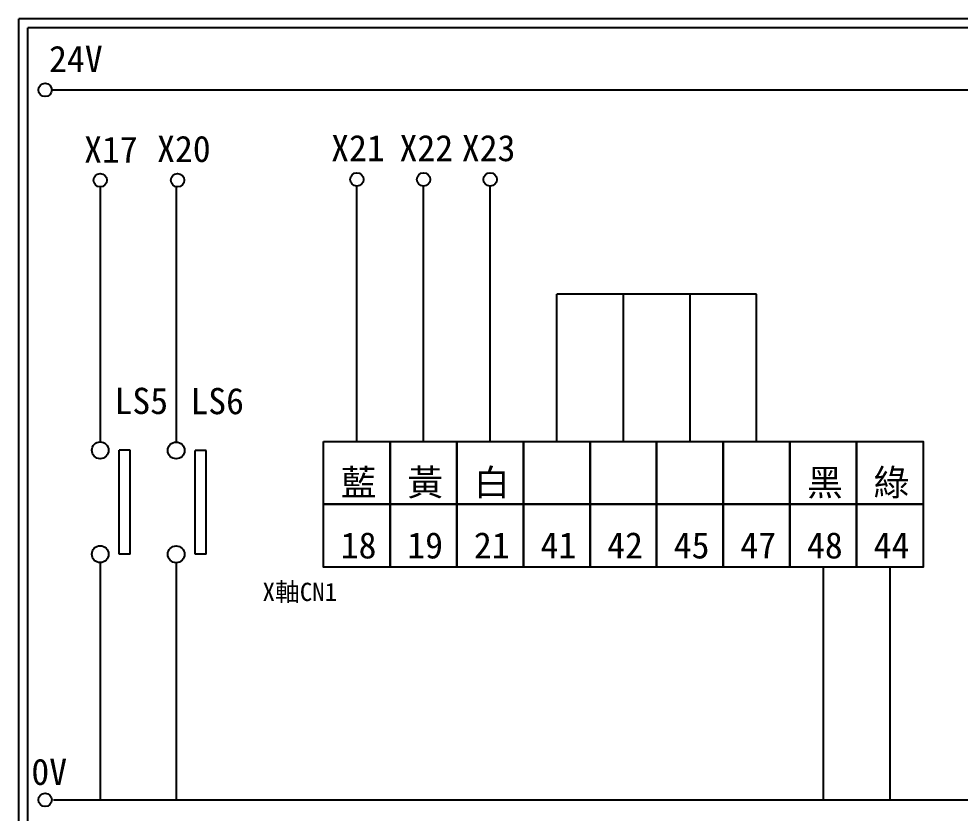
# Model space of a CAD drawing. Extents: x 278 to 565, y 282 to 486.
# Drawn here: x 278 to 407, y 376.8 to 485.6 of the extents above; entities that cross this region are included whole.
import ezdxf

# ---------------------------------------------------------------- set-up
doc = ezdxf.new("R2010")
doc.units = 0
doc.layers.get('0').update_dxf_attribs({"linetype": 'CONTINUOUS'})
doc.layers.add('圖框層', color=7, linetype='CONTINUOUS')
doc.layers.add('標尺寸層', color=3, linetype='CONTINUOUS')
doc.styles.add('STSL', font='KAIU.TTF')

msp = doc.modelspace()

# ---------------------------------------------------------------- linework, layer by layer
for p, q in [((293.26, 426.51), (291.76, 426.51)), ((303.66, 426.49), (302.16, 426.49)), ((293.26, 412.28), (291.76, 412.28)), ((303.66, 412.26), (302.16, 412.26))]:
    msp.add_line(p, q)
at = {"layer": '圖框層', "color": 7}
for p, q in [((565, 485.62), (278, 485.62)), ((278, 281.66), (278, 485.62)), ((563.75, 484.37), (279.25, 484.37)), ((279.25, 282.91), (279.25, 484.37))]:
    msp.add_line(p, q, dxfattribs=at)
at = {"layer": '標尺寸層', "color": 7}
for p, q in [((282.52, 475.88), (560.11, 475.88)), ((289.15, 462.59), (289.15, 427.66)), ((299.55, 462.57), (299.55, 427.64)), ((324.32, 427.72), (324.32, 462.7)), ((333.45, 427.72), (333.45, 462.7)), ((342.58, 427.72), (342.58, 462.7)), ((291.76, 412.28), (291.76, 426.51)), ((293.26, 412.28), (293.26, 426.51)), ((302.16, 412.26), (302.16, 426.49)), ((303.66, 412.26), (303.66, 426.49)), ((289.15, 411.14), (289.15, 378.63)), ((289.15, 411.13), (289.15, 378.63)), ((299.55, 411.12), (299.55, 378.61)), ((299.55, 411.11), (299.55, 378.61)), ((388.21, 410.5), (388.21, 378.61)), ((397.34, 410.5), (397.34, 378.61)), ((282.73, 378.61), (560.6, 378.61))]:
    msp.add_line(p, q, dxfattribs=at)
at = {"layer": '標尺寸層'}
for p, q in [((351.7, 427.72), (351.7, 447.88)), ((379.09, 447.88), (351.7, 447.88)), ((360.83, 427.72), (360.83, 447.88)), ((369.96, 427.72), (369.96, 447.88)), ((379.09, 427.72), (379.09, 447.88))]:
    msp.add_line(p, q, dxfattribs=at)
at = {"layer": '標尺寸層', "color": 7}
for points in [[(319.76, 427.72), (328.88, 427.72), (328.88, 419.11), (319.76, 419.11)], [(328.88, 427.72), (338.01, 427.72), (338.01, 419.11), (328.88, 419.11)], [(338.01, 427.72), (347.14, 427.72), (347.14, 419.11), (338.01, 419.11)], [(347.14, 427.72), (356.27, 427.72), (356.27, 419.11), (347.14, 419.11)], [(356.27, 427.72), (365.39, 427.72), (365.39, 419.11), (356.27, 419.11)], [(365.39, 427.72), (374.52, 427.72), (374.52, 419.11), (365.39, 419.11)], [(374.52, 427.72), (383.65, 427.72), (383.65, 419.11), (374.52, 419.11)], [(383.65, 427.72), (392.78, 427.72), (392.78, 419.11), (383.65, 419.11)], [(392.78, 427.72), (401.91, 427.72), (401.91, 419.11), (392.78, 419.11)], [(319.76, 419.11), (328.88, 419.11), (328.88, 410.5), (319.76, 410.5)], [(328.88, 419.11), (338.01, 419.11), (338.01, 410.5), (328.88, 410.5)], [(338.01, 419.11), (347.14, 419.11), (347.14, 410.5), (338.01, 410.5)], [(347.14, 419.11), (356.27, 419.11), (356.27, 410.5), (347.14, 410.5)], [(356.27, 419.11), (365.39, 419.11), (365.39, 410.5), (356.27, 410.5)], [(365.39, 419.11), (374.52, 419.11), (374.52, 410.5), (365.39, 410.5)], [(374.52, 419.11), (383.65, 419.11), (383.65, 410.5), (374.52, 410.5)], [(383.65, 419.11), (392.78, 419.11), (392.78, 410.5), (383.65, 410.5)], [(392.78, 419.11), (401.91, 419.11), (401.91, 410.5), (392.78, 410.5)]]:
    msp.add_lwpolyline(points, close=True, dxfattribs=at)
for centre, radius in [((281.6, 475.88), 0.92), ((289.15, 463.51), 0.92), ((299.75, 463.51), 0.92), ((324.32, 463.62), 0.92), ((333.45, 463.62), 0.92), ((342.58, 463.62), 0.92), ((289.15, 426.51), 1.15), ((299.55, 426.49), 1.15), ((289.15, 412.28), 1.15), ((299.55, 412.26), 1.15), ((281.6, 378.61), 0.92)]:
    msp.add_circle(centre, radius, dxfattribs=at)

# ---------------------------------------------------------------- texts
at = {"layer": '圖框層', "color": 4, "style": 'STSL'}
for s, height, p in [('24V', 3.6, (282.14, 478.34)), ('X17', 3.6, (286.94, 465.91)), ('X20', 3.6, (296.94, 466.01)), ('X21', 3.6, (320.79, 466.12)), ('X22', 3.6, (330.16, 466.12)), ('X23', 3.6, (338.69, 466.12)), ('LS5', 3.6, (291.1, 431.48)), ('LS6', 3.6, (301.5, 431.45)), ('X軸CN1', 2.5, (311.39, 405.86)), ('0V', 3.6, (279.71, 380.66))]:
    msp.add_text(s, height=height, dxfattribs=at).set_placement(p)
at = {"layer": '圖框層', "color": 7, "style": 'STSL'}
for s, p in [('藍', (322.1, 420.3)), ('黃', (331.22, 420.3)), ('白', (340.35, 420.3)), ('綠', (395.12, 420.3)), ('黑', (385.99, 420.3)), ('18', (322.1, 411.69)), ('19', (331.22, 411.69)), ('21', (340.35, 411.69)), ('41', (349.48, 411.69)), ('42', (358.61, 411.69)), ('45', (367.73, 411.69)), ('47', (376.86, 411.69)), ('48', (385.99, 411.69)), ('44', (395.12, 411.69))]:
    msp.add_text(s, height=3.6, dxfattribs=at).set_placement(p)

doc.saveas('drawing.dxf')
